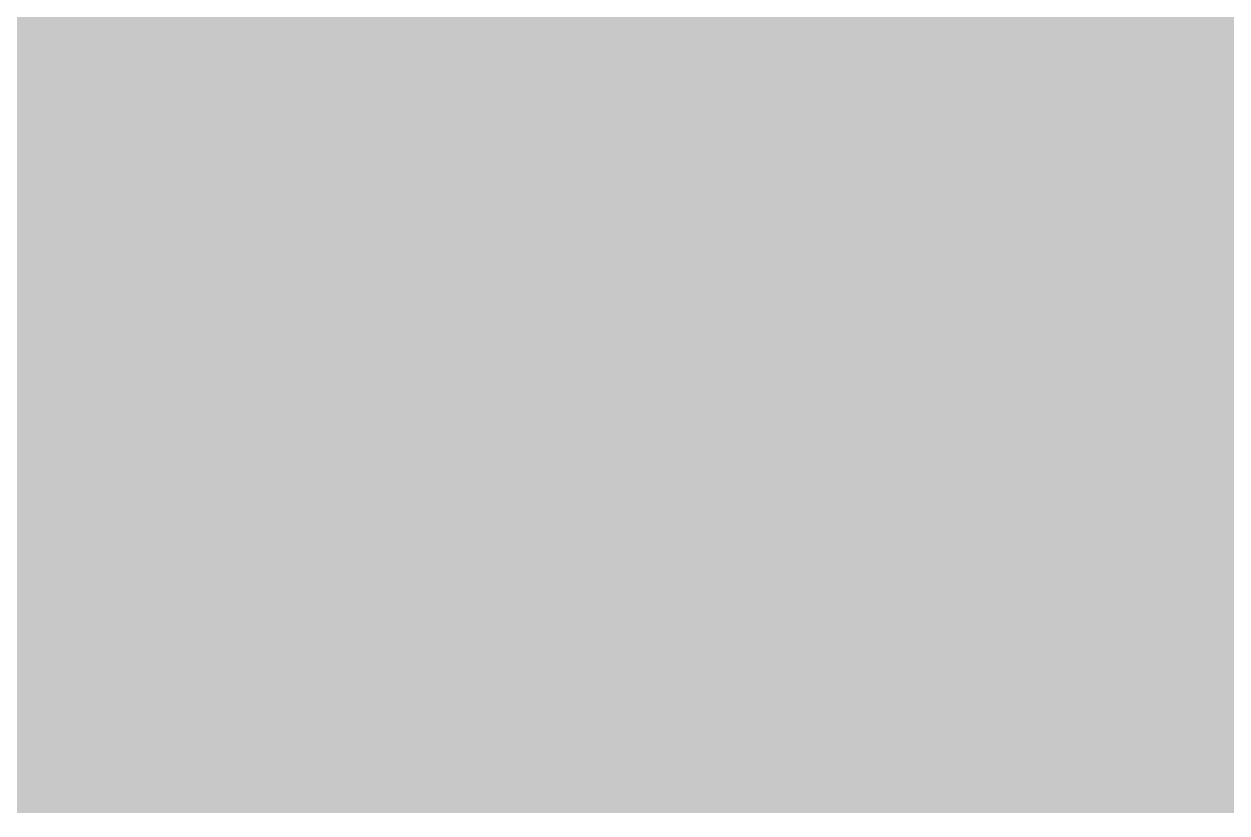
# Model space of a CAD drawing. Header units: inches. Extents: x -3 to 191, y -18 to 93.
# Drawn here: x 41.93 to 52.09, y -3 to 3.66 of the extents above; entities that cross this region are included whole.
import ezdxf

# ---------------------------------------------------------------- set-up
doc = ezdxf.new("R2010")
doc.units = ezdxf.units.IN
for name, color, linetype in [('Bottom Layer', 5, 'Continuous'), ('Bottom Solder', 6, 'Continuous'), ('GND 1', 90, 'Continuous'), ('GND 2', 156, 'Continuous'), ('Mechanical 1', 6, 'Continuous'), ('PWR', 16, 'Continuous'), ('Signal L4', 76, 'Continuous'), ('Top 3D Body', 56, 'Continuous'), ('Top Assembly', 216, 'Continuous'), ('Top Courtyard', 56, 'Continuous'), ('Top Layer', 1, 'Continuous'), ('Top Overlay', 2, 'Continuous'), ('Top Solder', 216, 'Continuous'), ('Via Holes', 16, 'Continuous')]:
    doc.layers.add(name, color=color, linetype=linetype)

# ---------------------------------------------------------------- blocks, each defined once
blk = doc.blocks.new('FP_SBH11_PBPC_D08_ST_BK_MFG_319')
at = {"layer": 'Top 3D Body'}
for points in [[(14.01, 4.65, 0.2, 0.2, 0), (-14.01, 4.65, 0.2, 0.2, 0)], [(14.01, 4.65, 0.2, 0.2, 0), (14.01, -4.65, 0.2, 0.2, 0)]]:
    blk.add_lwpolyline(points, format="xyseb", dxfattribs=at)
blk.add_lwpolyline([(13.96, 4.65, 0.1, 0.1, 1), (14.06, 4.65, 0.1, 0.1, 1)], format="xyseb", close=True, dxfattribs=at)
blk.add_lwpolyline([(13.96, 4.65, 0.1, 0.1, 1), (14.06, 4.65, 0.1, 0.1, 1)], format="xyseb", close=True, dxfattribs=at)
at = {"layer": 'Top Assembly'}
for points in [[(14.11, 4.75, 0.2, 0.2, 0), (-14.11, 4.75, 0.2, 0.2, 0)], [(14.11, 4.75, 0.2, 0.2, 0), (14.11, -4.75, 0.2, 0.2, 0)]]:
    blk.add_lwpolyline(points, format="xyseb", dxfattribs=at)
blk.add_lwpolyline([(14.06, 4.75, 0.1, 0.1, 1), (14.16, 4.75, 0.1, 0.1, 1)], format="xyseb", close=True, dxfattribs=at)
blk.add_lwpolyline([(14.06, 4.75, 0.1, 0.1, 1), (14.16, 4.75, 0.1, 0.1, 1)], format="xyseb", close=True, dxfattribs=at)
at = {"layer": 'Top Courtyard'}
for points in [[(14.11, 4.75, 0.2, 0.2, 0), (-14.11, 4.75, 0.2, 0.2, 0)], [(14.11, 4.75, 0.2, 0.2, 0), (14.11, -4.75, 0.2, 0.2, 0)]]:
    blk.add_lwpolyline(points, format="xyseb", dxfattribs=at)
blk.add_lwpolyline([(14.06, 4.75, 0.1, 0.1, 1), (14.16, 4.75, 0.1, 0.1, 1)], format="xyseb", close=True, dxfattribs=at)
blk.add_lwpolyline([(14.06, 4.75, 0.1, 0.1, 1), (14.16, 4.75, 0.1, 0.1, 1)], format="xyseb", close=True, dxfattribs=at)
at = {"layer": 'Top Overlay'}
for points in [[(14.01, 4.65, 0.2, 0.2, 0), (-14.01, 4.65, 0.2, 0.2, 0)], [(14.01, 4.65, 0.2, 0.2, 0), (14.01, -4.65, 0.2, 0.2, 0)]]:
    blk.add_lwpolyline(points, format="xyseb", dxfattribs=at)
blk.add_lwpolyline([(13.96, 4.65, 0.1, 0.1, 1), (14.06, 4.65, 0.1, 0.1, 1)], format="xyseb", close=True, dxfattribs=at)
blk.add_lwpolyline([(13.96, 4.65, 0.1, 0.1, 1), (14.06, 4.65, 0.1, 0.1, 1)], format="xyseb", close=True, dxfattribs=at)

msp = doc.modelspace()

# ---------------------------------------------------------------- hatches: boundary and pattern name
at = {"layer": 'Bottom Layer'}
msp.add_hatch(color=5, dxfattribs=at).paths.add_polyline_path([(187.741, 2.5), (187.741, 2.279), (187.655, 1.846), (187.486, 1.438), (187.241, 1.071), (186.929, 0.759), (186.562, 0.514), (186.154, 0.345), (185.721, 0.259), (2.279, 0.259), (1.846, 0.345), (1.438, 0.514), (1.071, 0.759), (0.759, 1.071), (0.514, 1.438), (0.345, 1.846), (0.259, 2.279), (0.259, 2.5), (0.259, 3), (187.741, 3)])
h = msp.add_hatch(color=5, dxfattribs=at)
edge = h.paths.add_edge_path()
edge.add_arc((44.6, 2.1), 0.3, 0, 360)
h = msp.add_hatch(color=5, dxfattribs=at)
edge = h.paths.add_edge_path()
edge.add_arc((47.6, 2.1), 0.3, 0, 360)
h = msp.add_hatch(color=5, dxfattribs=at)
edge = h.paths.add_edge_path()
edge.add_arc((50.6, 2.1), 0.3, 0, 360)
h = msp.add_hatch(color=5, dxfattribs=at)
edge = h.paths.add_edge_path()
edge.add_arc((44.6, 0.9), 0.3, 0, 360)
h = msp.add_hatch(color=5, dxfattribs=at)
edge = h.paths.add_edge_path()
edge.add_arc((47.6, 0.9), 0.3, 0, 360)
h = msp.add_hatch(color=5, dxfattribs=at)
edge = h.paths.add_edge_path()
edge.add_arc((50.6, 0.9), 0.3, 0, 360)
at = {"layer": 'GND 1'}
h = msp.add_hatch(color=90, dxfattribs=at)
edge = h.paths.add_edge_path()
edge.add_arc((44.6, 2.1), 0.3, 0, 360)
h = msp.add_hatch(color=90, dxfattribs=at)
edge = h.paths.add_edge_path()
edge.add_arc((47.6, 2.1), 0.3, 0, 360)
h = msp.add_hatch(color=90, dxfattribs=at)
edge = h.paths.add_edge_path()
edge.add_arc((50.6, 2.1), 0.3, 0, 360)
h = msp.add_hatch(color=90, dxfattribs=at)
edge = h.paths.add_edge_path()
edge.add_arc((44.6, 0.9), 0.3, 0, 360)
h = msp.add_hatch(color=90, dxfattribs=at)
edge = h.paths.add_edge_path()
edge.add_arc((47.6, 0.9), 0.3, 0, 360)
h = msp.add_hatch(color=90, dxfattribs=at)
edge = h.paths.add_edge_path()
edge.add_arc((50.6, 0.9), 0.3, 0, 360)
at = {"layer": 'GND 2'}
h = msp.add_hatch(color=156, dxfattribs=at)
edge = h.paths.add_edge_path()
edge.add_arc((44.6, 2.1), 0.3, 0, 360)
h = msp.add_hatch(color=156, dxfattribs=at)
edge = h.paths.add_edge_path()
edge.add_arc((47.6, 2.1), 0.3, 0, 360)
h = msp.add_hatch(color=156, dxfattribs=at)
edge = h.paths.add_edge_path()
edge.add_arc((50.6, 2.1), 0.3, 0, 360)
h = msp.add_hatch(color=156, dxfattribs=at)
edge = h.paths.add_edge_path()
edge.add_arc((44.6, 0.9), 0.3, 0, 360)
h = msp.add_hatch(color=156, dxfattribs=at)
edge = h.paths.add_edge_path()
edge.add_arc((47.6, 0.9), 0.3, 0, 360)
h = msp.add_hatch(color=156, dxfattribs=at)
edge = h.paths.add_edge_path()
edge.add_arc((50.6, 0.9), 0.3, 0, 360)
at = {"layer": 'PWR'}
h = msp.add_hatch(color=16, dxfattribs=at)
edge = h.paths.add_edge_path()
edge.add_arc((44.6, 2.1), 0.3, 0, 360)
h = msp.add_hatch(color=16, dxfattribs=at)
edge = h.paths.add_edge_path()
edge.add_arc((47.6, 2.1), 0.3, 0, 360)
h = msp.add_hatch(color=16, dxfattribs=at)
edge = h.paths.add_edge_path()
edge.add_arc((50.6, 2.1), 0.3, 0, 360)
h = msp.add_hatch(color=16, dxfattribs=at)
edge = h.paths.add_edge_path()
edge.add_arc((44.6, 0.9), 0.3, 0, 360)
h = msp.add_hatch(color=16, dxfattribs=at)
edge = h.paths.add_edge_path()
edge.add_arc((47.6, 0.9), 0.3, 0, 360)
h = msp.add_hatch(color=16, dxfattribs=at)
edge = h.paths.add_edge_path()
edge.add_arc((50.6, 0.9), 0.3, 0, 360)
at = {"layer": 'Signal L4'}
h = msp.add_hatch(color=76, dxfattribs=at)
edge = h.paths.add_edge_path()
edge.add_arc((44.6, 2.1), 0.3, 0, 360)
h = msp.add_hatch(color=76, dxfattribs=at)
edge = h.paths.add_edge_path()
edge.add_arc((47.6, 2.1), 0.3, 0, 360)
h = msp.add_hatch(color=76, dxfattribs=at)
edge = h.paths.add_edge_path()
edge.add_arc((50.6, 2.1), 0.3, 0, 360)
h = msp.add_hatch(color=76, dxfattribs=at)
edge = h.paths.add_edge_path()
edge.add_arc((44.6, 0.9), 0.3, 0, 360)
h = msp.add_hatch(color=76, dxfattribs=at)
edge = h.paths.add_edge_path()
edge.add_arc((47.6, 0.9), 0.3, 0, 360)
h = msp.add_hatch(color=76, dxfattribs=at)
edge = h.paths.add_edge_path()
edge.add_arc((50.6, 0.9), 0.3, 0, 360)
at = {"layer": 'Top Layer'}
msp.add_hatch(color=1, dxfattribs=at).paths.add_polyline_path([(187.741, 2.5), (187.741, 2.279), (187.655, 1.846), (187.486, 1.438), (187.241, 1.071), (186.929, 0.759), (186.562, 0.514), (186.154, 0.345), (185.721, 0.259), (2.279, 0.259), (1.846, 0.345), (1.438, 0.514), (1.071, 0.759), (0.759, 1.071), (0.514, 1.438), (0.345, 1.846), (0.259, 2.279), (0.259, 2.5), (0.259, 3), (48.064, 3), (48.094, 2.994), (63.54, 2.994), (63.54, 2.994), (63.57, 3), (187.741, 3)])
h = msp.add_hatch(color=1, dxfattribs=at)
edge = h.paths.add_edge_path()
edge.add_arc((44.6, 2.1), 0.3, 0, 360)
h = msp.add_hatch(color=1, dxfattribs=at)
edge = h.paths.add_edge_path()
edge.add_arc((47.6, 2.1), 0.3, 0, 360)
h = msp.add_hatch(color=1, dxfattribs=at)
edge = h.paths.add_edge_path()
edge.add_arc((50.6, 2.1), 0.3, 0, 360)
h = msp.add_hatch(color=1, dxfattribs=at)
edge = h.paths.add_edge_path()
edge.add_arc((44.6, 0.9), 0.3, 0, 360)
h = msp.add_hatch(color=1, dxfattribs=at)
edge = h.paths.add_edge_path()
edge.add_arc((47.6, 0.9), 0.3, 0, 360)
h = msp.add_hatch(color=1, dxfattribs=at)
edge = h.paths.add_edge_path()
edge.add_arc((50.6, 0.9), 0.3, 0, 360)
at = {"layer": 'Via Holes'}
h = msp.add_hatch(color=7, dxfattribs=at)
edge = h.paths.add_edge_path()
edge.add_arc((44.6, 2.1), 0.15, 0, 360)
h = msp.add_hatch(color=7, dxfattribs=at)
edge = h.paths.add_edge_path()
edge.add_arc((47.6, 2.1), 0.15, 0, 360)
h = msp.add_hatch(color=7, dxfattribs=at)
edge = h.paths.add_edge_path()
edge.add_arc((50.6, 2.1), 0.15, 0, 360)
h = msp.add_hatch(color=7, dxfattribs=at)
edge = h.paths.add_edge_path()
edge.add_arc((44.6, 0.9), 0.15, 0, 360)
h = msp.add_hatch(color=7, dxfattribs=at)
edge = h.paths.add_edge_path()
edge.add_arc((47.6, 0.9), 0.15, 0, 360)
h = msp.add_hatch(color=7, dxfattribs=at)
edge = h.paths.add_edge_path()
edge.add_arc((50.6, 0.9), 0.15, 0, 360)

# ---------------------------------------------------------------- linework, layer by layer
at = {"layer": 'Bottom Layer'}
for points in [[(29.3, 17.3, 0.2, 0.2, 0), (43.2, 3.4, 0.2, 0.2, 0)], [(43.2, 3.4, 0.2, 0.2, 0), (144.1, 3.4, 0.2, 0.2, 0)]]:
    msp.add_lwpolyline(points, format="xyseb", dxfattribs=at)
msp.add_lwpolyline([(43.15, 3.4, 0.1, 0.1, 1), (43.25, 3.4, 0.1, 0.1, 1)], format="xyseb", close=True, dxfattribs=at)
msp.add_lwpolyline([(43.15, 3.4, 0.1, 0.1, 1), (43.25, 3.4, 0.1, 0.1, 1)], format="xyseb", close=True, dxfattribs=at)
at = {"layer": 'Bottom Solder'}
msp.add_lwpolyline([(4.75, 0, 6, 6, 0), (183.003, 0, 6, 6, 0)], format="xyseb", dxfattribs=at)
at = {"layer": 'Mechanical 1'}
msp.add_lwpolyline([(2.5, 0, 0.254, 0.254, 0), (185.5, 0, 0.254, 0.254, 0)], format="xyseb", dxfattribs=at)
at = {"layer": 'PWR'}
msp.add_lwpolyline([(39.59, 3.45, 1, 1, 0), (72.63, 3.45, 1, 1, 0)], format="xyseb", dxfattribs=at)
at = {"layer": 'Signal L4'}
for points in [[(43.678, 3.866, 0.2, 0.2, 0), (44.022, 3.522, 0.2, 0.2, 0)], [(44.022, 3.522, 0.2, 0.2, 0), (67.278, 3.522, 0.2, 0.2, 0)]]:
    msp.add_lwpolyline(points, format="xyseb", dxfattribs=at)
msp.add_lwpolyline([(43.972, 3.522, 0.1, 0.1, 1), (44.072, 3.522, 0.1, 0.1, 1)], format="xyseb", close=True, dxfattribs=at)
msp.add_lwpolyline([(43.972, 3.522, 0.1, 0.1, 1), (44.072, 3.522, 0.1, 0.1, 1)], format="xyseb", close=True, dxfattribs=at)
at = {"layer": 'Top Layer'}
for points in [[(45.3, 6.094, 0.2, 0.2, 0), (48.094, 3.3, 0.2, 0.2, 0)], [(48.094, 3.3, 0.2, 0.2, 0), (63.54, 3.3, 0.2, 0.2, 0)]]:
    msp.add_lwpolyline(points, format="xyseb", dxfattribs=at)
msp.add_lwpolyline([(48.044, 3.3, 0.1, 0.1, 1), (48.144, 3.3, 0.1, 0.1, 1)], format="xyseb", close=True, dxfattribs=at)
msp.add_lwpolyline([(48.044, 3.3, 0.1, 0.1, 1), (48.144, 3.3, 0.1, 0.1, 1)], format="xyseb", close=True, dxfattribs=at)
at = {"layer": 'Top Solder'}
msp.add_lwpolyline([(5, 0, 6, 6, 0), (183.003, 0, 6, 6, 0)], format="xyseb", dxfattribs=at)

# ---------------------------------------------------------------- block references
at = {"rotation": 180}
msp.add_blockref('FP_SBH11_PBPC_D08_ST_BK_MFG_319', (56.86, 6.63), dxfattribs=at)

doc.saveas('drawing.dxf')
